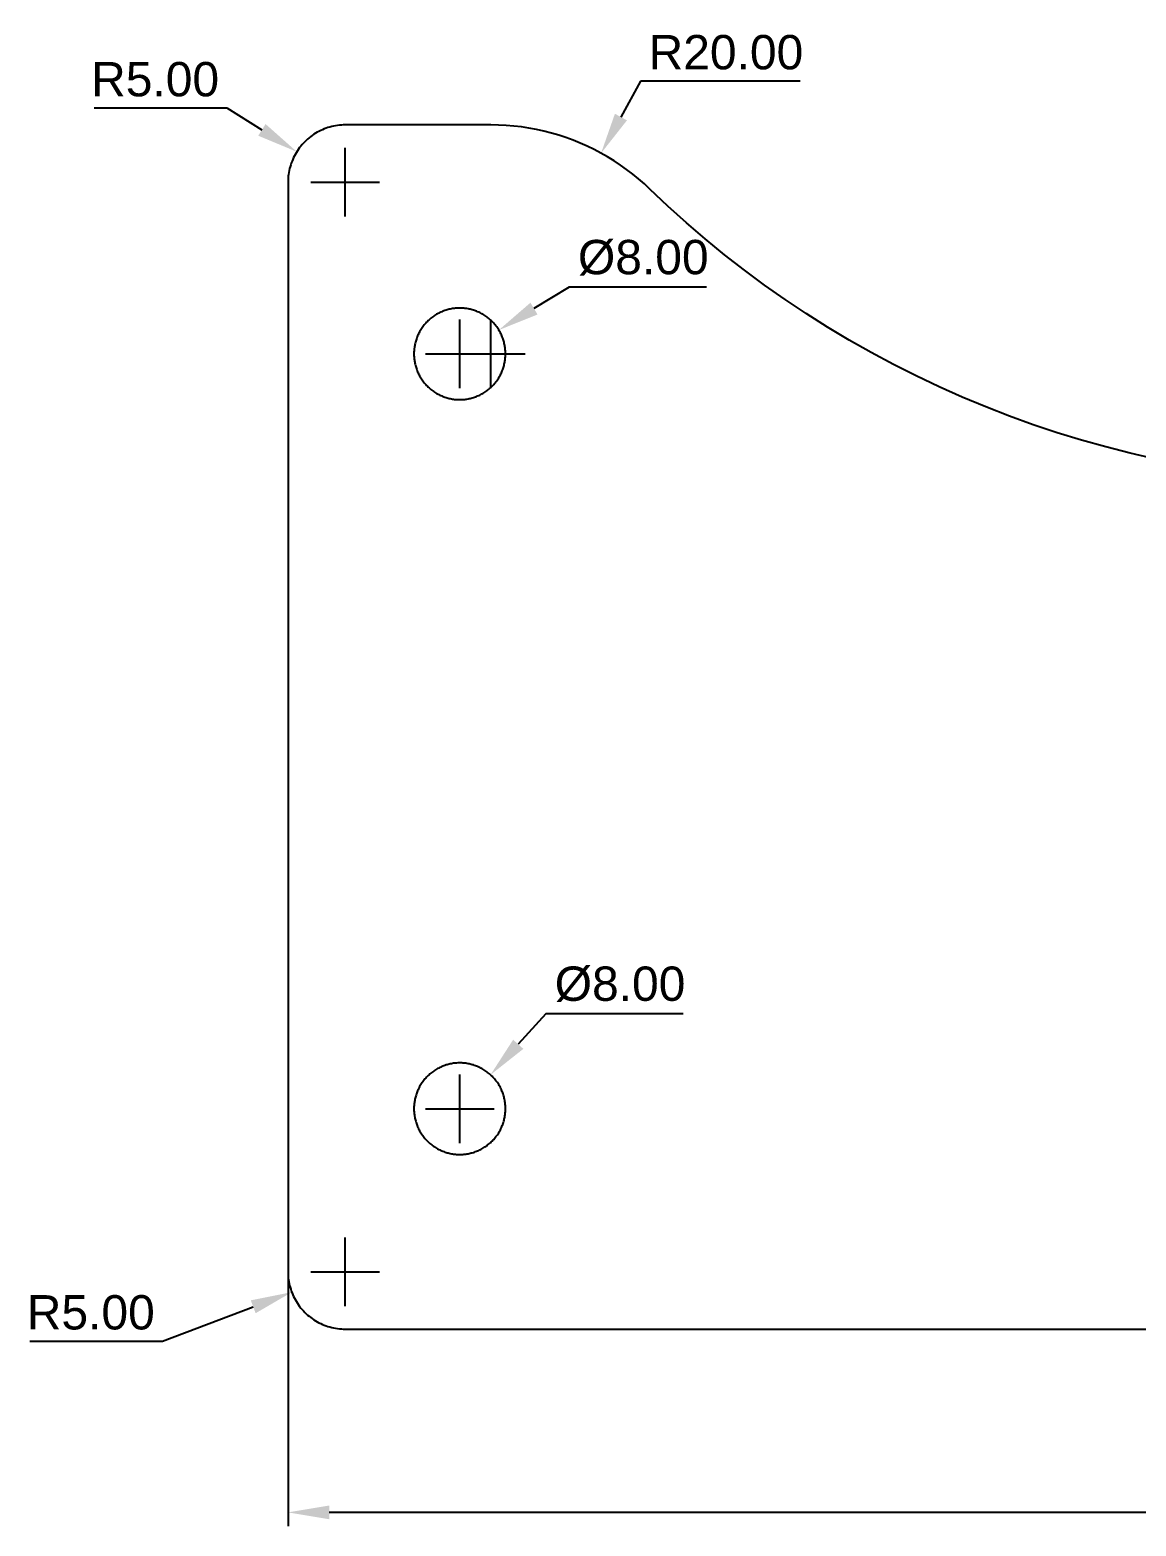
# Model space of a CAD drawing. Header units: millimetres. Extents: x -118 to 123, y -57 to 74.
# Drawn here: x -117.7 to -21, y -56.6 to 74.2 of the extents above; entities that cross this region are included whole.
import ezdxf

# ---------------------------------------------------------------- set-up
doc = ezdxf.new("R2010")
doc.units = ezdxf.units.MM
doc.layers.add('Default', color=18, linetype='Continuous', true_color=0x000000)
doc.styles.add('Arial Regular', font='')
doc.styles.get('Arial Regular').set_extended_font_data('Arial')
doc.dimstyles.new('Millimeter Small', dxfattribs={"dimscale": 1.2, "dimtxt": 2.5, "dimasz": 3, "dimexe": 1, "dimexo": 0.5, "dimgap": 0.8, "dimtad": 1, "dimtoh": 1, "dimzin": 1, "dimdsep": 46, "dimtxsty": 'Arial Regular', "dimcen": 2.5, "dimadec": 1, "dimazin": 1, "dimtfac": 1, "dimtdec": 4, "dimtix": 1, "dimtofl": 0, "dimtmove": 1, "dimatfit": 3, "dimfxl": 1, "dimtolj": 1, "dimtzin": 1, "dimarcsym": 0})

# ---------------------------------------------------------------- blocks, each defined once
blk = doc.blocks.new('*D5')
at = {"layer": 'Default', "color": 0}
for p, q in [((-90.14, -37.35), (-90.14, -31.35)), ((-93.14, -34.35), (-87.14, -34.35))]:
    blk.add_line(p, q, dxfattribs=at)
at = {"layer": 'Default', "color": 0, "lineweight": -2}
for p, q in [((-106.09, -40.39), (-98.18, -37.4)), ((-117.69, -40.39), (-106.09, -40.39))]:
    blk.add_line(p, q, dxfattribs=at)
at = {"layer": 'Default', "color": 0}
blk.add_solid([(-97.97, -37.96), (-98.39, -36.83), (-94.81, -36.12)], dxfattribs=at)
at = {"layer": 'Defpoints', "color": 0}
for p in [(-90.14, -34.35), (-94.81, -36.12)]:
    blk.add_point(p, dxfattribs=at)
at = {"layer": 'Default', "color": 0, "insert": (-112.37, -37.9), "char_height": 3, "attachment_point": 5, "style": 'Arial Regular'}
blk.add_mtext('\\A1;R5.00', dxfattribs=at)
blk = doc.blocks.new('*D6')
at = {"layer": 'Default', "color": 0, "lineweight": -2}
for p, q in [((-112.07, 67.36), (-100.47, 67.36)), ((-100.47, 67.36), (-97.42, 65.44))]:
    blk.add_line(p, q, dxfattribs=at)
at = {"layer": 'Default', "color": 0}
for p, q in [((-90.14, 57.87), (-90.14, 63.87)), ((-93.14, 60.87), (-87.14, 60.87))]:
    blk.add_line(p, q, dxfattribs=at)
blk.add_solid([(-97.74, 64.93), (-97.1, 65.95), (-94.37, 63.53)], dxfattribs=at)
at = {"layer": 'Defpoints', "color": 0}
for p in [(-94.37, 63.53), (-90.14, 60.87)]:
    blk.add_point(p, dxfattribs=at)
at = {"layer": 'Default', "color": 0, "insert": (-106.75, 69.85), "char_height": 3, "attachment_point": 5, "style": 'Arial Regular'}
blk.add_mtext('\\A1;R5.00', dxfattribs=at)
blk = doc.blocks.new('*D7')
at = {"layer": 'Default', "color": 0, "lineweight": -2}
for p, q in [((-64.33, 69.71), (-66.06, 66.56)), ((-50.4, 69.71), (-64.33, 69.71))]:
    blk.add_line(p, q, dxfattribs=at)
at = {"layer": 'Default', "color": 0}
for p, q in [((-77.41, 42.87), (-77.41, 48.87)), ((-80.41, 45.87), (-74.41, 45.87))]:
    blk.add_line(p, q, dxfattribs=at)
blk.add_solid([(-66.58, 66.85), (-65.53, 66.27), (-67.79, 63.4)], dxfattribs=at)
at = {"layer": 'Defpoints', "color": 0}
for p in [(-67.79, 63.4), (-77.41, 45.87)]:
    blk.add_point(p, dxfattribs=at)
at = {"layer": 'Default', "color": 0, "insert": (-56.88, 72.21), "char_height": 3, "attachment_point": 5, "style": 'Arial Regular'}
blk.add_mtext('\\A1;R20.00', dxfattribs=at)
blk = doc.blocks.new('*D11')
at = {"layer": 'Default', "color": 0, "lineweight": -2}
for p, q in [((-70.57, 51.7), (-73.65, 49.83)), ((-58.58, 51.7), (-70.57, 51.7))]:
    blk.add_line(p, q, dxfattribs=at)
at = {"layer": 'Default', "color": 0}
for p, q in [((-80.14, 42.87), (-80.14, 48.87)), ((-83.14, 45.87), (-77.14, 45.87))]:
    blk.add_line(p, q, dxfattribs=at)
blk.add_solid([(-73.96, 50.34), (-73.34, 49.31), (-76.72, 47.95)], dxfattribs=at)
at = {"layer": 'Defpoints', "color": 0}
for p in [(-76.72, 47.95), (-83.55, 43.79)]:
    blk.add_point(p, dxfattribs=at)
at = {"layer": 'Default', "color": 0, "insert": (-64.1, 54.27), "char_height": 3, "attachment_point": 5, "style": 'Arial Regular'}
blk.add_mtext('\\A1;%%c8.00', dxfattribs=at)
blk = doc.blocks.new('*D12')
at = {"layer": 'Default', "color": 0, "lineweight": -2}
for p, q in [((-72.61, -11.8), (-75.03, -14.46)), ((-60.61, -11.8), (-72.61, -11.8))]:
    blk.add_line(p, q, dxfattribs=at)
at = {"layer": 'Default', "color": 0}
for p, q in [((-80.14, -23.09), (-80.14, -17.09)), ((-83.14, -20.09), (-77.14, -20.09))]:
    blk.add_line(p, q, dxfattribs=at)
blk.add_solid([(-75.47, -14.06), (-74.58, -14.86), (-77.45, -17.13)], dxfattribs=at)
at = {"layer": 'Defpoints', "color": 0}
for p in [(-77.45, -17.13), (-82.83, -23.05)]:
    blk.add_point(p, dxfattribs=at)
at = {"layer": 'Default', "color": 0, "insert": (-66.13, -9.22), "char_height": 3, "attachment_point": 5, "style": 'Arial Regular'}
blk.add_mtext('\\A1;%%c8.00', dxfattribs=at)
blk = doc.blocks.new('*D15')
at = {"layer": 'Default', "color": 0, "lineweight": -2}
for p, q in [((-95.14, -34.95), (-95.14, -56.56)), ((94.86, -34.95), (94.86, -56.56)), ((91.26, -55.36), (-91.54, -55.36))]:
    blk.add_line(p, q, dxfattribs=at)
at = {"layer": 'Default', "color": 0}
for points in [[(-91.54, -54.76), (-91.54, -55.96), (-95.14, -55.36)], [(91.26, -55.96), (91.26, -54.76), (94.86, -55.36)]]:
    blk.add_solid(points, dxfattribs=at)
at = {"layer": 'Defpoints', "color": 0}
for p in [(-95.14, -34.35), (94.86, -34.35), (-95.14, -55.36)]:
    blk.add_point(p, dxfattribs=at)
at = {"layer": 'Default', "color": 0, "insert": (-0.14, -52.87), "char_height": 3, "attachment_point": 5, "style": 'Arial Regular'}
blk.add_mtext('\\A1;190.00', dxfattribs=at)

msp = doc.modelspace()

# ---------------------------------------------------------------- linework, layer by layer
at = {"layer": 'Default'}
for points in [[(-90.138, 65.871), (-90.309, 65.868), (-90.479, 65.859), (-90.649, 65.845), (-90.819, 65.824), (-90.988, 65.798), (-91.155, 65.766), (-91.322, 65.729), (-91.487, 65.685), (-91.651, 65.637), (-91.813, 65.582), (-91.972, 65.522), (-92.13, 65.457), (-92.286, 65.386), (-92.438, 65.31), (-92.589, 65.229), (-92.736, 65.143), (-92.88, 65.052), (-93.022, 64.956), (-93.159, 64.855), (-93.294, 64.749), (-93.424, 64.639), (-93.551, 64.525), (-93.674, 64.406), (-93.792, 64.284), (-93.907, 64.157), (-94.017, 64.026), (-94.122, 63.892), (-94.223, 63.754), (-94.319, 63.613), (-94.41, 63.469), (-94.496, 63.321), (-94.578, 63.171), (-94.654, 63.018), (-94.724, 62.863), (-94.79, 62.705), (-94.849, 62.545), (-94.904, 62.383), (-94.953, 62.22), (-94.996, 62.055), (-95.034, 61.888), (-95.065, 61.72), (-95.092, 61.552), (-95.112, 61.382), (-95.126, 61.212), (-95.135, 61.041), (-95.138, 60.871)], [(-77.413, 65.871), (-90.138, 65.871)], [(-63.518, 60.256), (-64.006, 60.712), (-64.509, 61.151), (-65.027, 61.573), (-65.558, 61.978), (-66.102, 62.365), (-66.659, 62.733), (-67.228, 63.083), (-67.809, 63.414), (-68.4, 63.725), (-69.001, 64.016), (-69.612, 64.286), (-70.231, 64.536), (-70.858, 64.766), (-71.493, 64.974), (-72.134, 65.161), (-72.781, 65.327), (-73.433, 65.471), (-74.09, 65.593), (-74.75, 65.693), (-75.413, 65.77), (-76.079, 65.826), (-76.746, 65.86), (-77.413, 65.871)], [(-95.138, 60.871), (-95.138, -34.347)], [(-19.427, 36.706), (-21.567, 37.196), (-23.7, 37.739), (-25.823, 38.334), (-27.935, 38.981), (-30.033, 39.681), (-32.116, 40.432), (-34.182, 41.234), (-36.229, 42.086), (-38.255, 42.988), (-40.259, 43.94), (-42.238, 44.939), (-44.191, 45.985), (-46.116, 47.077), (-48.012, 48.214), (-49.877, 49.395), (-51.709, 50.619), (-53.508, 51.884), (-55.271, 53.188), (-56.998, 54.531), (-58.687, 55.911), (-60.338, 57.326), (-61.949, 58.775), (-63.518, 60.256)], [(-95.138, -34.347), (-95.135, -34.518), (-95.126, -34.689), (-95.112, -34.859), (-95.092, -35.028), (-95.065, -35.197), (-95.034, -35.365), (-94.996, -35.531), (-94.953, -35.696), (-94.904, -35.86), (-94.849, -36.022), (-94.79, -36.182), (-94.724, -36.339), (-94.654, -36.495), (-94.578, -36.648), (-94.496, -36.798), (-94.41, -36.945), (-94.319, -37.09), (-94.223, -37.231), (-94.122, -37.369), (-94.017, -37.503), (-93.907, -37.633), (-93.792, -37.76), (-93.674, -37.883), (-93.551, -38.002), (-93.424, -38.116), (-93.294, -38.226), (-93.159, -38.331), (-93.022, -38.432), (-92.88, -38.528), (-92.736, -38.619), (-92.589, -38.706), (-92.438, -38.787), (-92.286, -38.863), (-92.13, -38.933), (-91.972, -38.999), (-91.813, -39.059), (-91.651, -39.113), (-91.487, -39.162), (-91.322, -39.205), (-91.155, -39.243), (-90.988, -39.275), (-90.819, -39.301), (-90.649, -39.321), (-90.479, -39.336), (-90.309, -39.344), (-90.138, -39.347)], [(-90.138, -39.347), (89.862, -39.347)]]:
    msp.add_lwpolyline(points, dxfattribs=at)
for points in [[(-76.138, 45.871), (-76.139, 45.96), (-76.142, 46.049), (-76.147, 46.139), (-76.154, 46.23), (-76.164, 46.322), (-76.175, 46.414), (-76.189, 46.506), (-76.205, 46.599), (-76.223, 46.692), (-76.244, 46.785), (-76.267, 46.878), (-76.293, 46.971), (-76.32, 47.065), (-76.351, 47.158), (-76.384, 47.251), (-76.419, 47.343), (-76.457, 47.435), (-76.497, 47.527), (-76.54, 47.618), (-76.585, 47.708), (-76.633, 47.797), (-76.683, 47.886), (-76.735, 47.973), (-76.79, 48.06), (-76.847, 48.145), (-76.907, 48.229), (-76.969, 48.311), (-77.033, 48.392), (-77.099, 48.471), (-77.167, 48.549), (-77.237, 48.625), (-77.31, 48.699), (-77.384, 48.771), (-77.46, 48.842), (-77.538, 48.91), (-77.617, 48.976), (-77.698, 49.04), (-77.78, 49.102), (-77.864, 49.162), (-77.949, 49.219), (-78.036, 49.274), (-78.123, 49.326), (-78.212, 49.376), (-78.301, 49.424), (-78.391, 49.469), (-78.482, 49.512), (-78.574, 49.552), (-78.666, 49.59), (-78.758, 49.625), (-78.851, 49.658), (-78.944, 49.688), (-79.038, 49.716), (-79.131, 49.742), (-79.224, 49.765), (-79.317, 49.786), (-79.41, 49.804), (-79.503, 49.82), (-79.595, 49.834), (-79.687, 49.845), (-79.779, 49.855), (-79.87, 49.862), (-79.96, 49.867), (-80.049, 49.87), (-80.138, 49.871), (-80.227, 49.87), (-80.316, 49.867), (-80.407, 49.862), (-80.498, 49.855), (-80.589, 49.845), (-80.681, 49.834), (-80.773, 49.82), (-80.866, 49.804), (-80.959, 49.786), (-81.052, 49.765), (-81.145, 49.742), (-81.239, 49.716), (-81.332, 49.688), (-81.425, 49.658), (-81.518, 49.625), (-81.611, 49.59), (-81.703, 49.552), (-81.794, 49.512), (-81.885, 49.469), (-81.975, 49.424), (-82.065, 49.376), (-82.153, 49.326), (-82.241, 49.274), (-82.327, 49.219), (-82.412, 49.162), (-82.496, 49.102), (-82.578, 49.04), (-82.659, 48.976), (-82.739, 48.91), (-82.816, 48.842), (-82.892, 48.771), (-82.967, 48.699), (-83.039, 48.625), (-83.109, 48.549), (-83.177, 48.471), (-83.244, 48.392), (-83.308, 48.311), (-83.369, 48.229), (-83.429, 48.145), (-83.486, 48.06), (-83.541, 47.973), (-83.594, 47.886), (-83.644, 47.797), (-83.691, 47.708), (-83.736, 47.618), (-83.779, 47.527), (-83.819, 47.435), (-83.857, 47.343), (-83.893, 47.251), (-83.925, 47.158), (-83.956, 47.065), (-83.984, 46.971), (-84.009, 46.878), (-84.032, 46.785), (-84.053, 46.692), (-84.071, 46.599), (-84.087, 46.506), (-84.101, 46.414), (-84.113, 46.322), (-84.122, 46.23), (-84.129, 46.139), (-84.134, 46.049), (-84.137, 45.96), (-84.138, 45.871), (-84.137, 45.782), (-84.134, 45.692), (-84.129, 45.602), (-84.122, 45.511), (-84.113, 45.42), (-84.101, 45.328), (-84.087, 45.236), (-84.071, 45.143), (-84.053, 45.05), (-84.032, 44.957), (-84.009, 44.863), (-83.984, 44.77), (-83.956, 44.677), (-83.925, 44.584), (-83.893, 44.491), (-83.857, 44.398), (-83.819, 44.306), (-83.779, 44.215), (-83.736, 44.124), (-83.691, 44.034), (-83.644, 43.944), (-83.594, 43.856), (-83.541, 43.768), (-83.486, 43.682), (-83.429, 43.597), (-83.369, 43.513), (-83.308, 43.431), (-83.244, 43.35), (-83.177, 43.27), (-83.109, 43.192), (-83.039, 43.117), (-82.967, 43.042), (-82.892, 42.97), (-82.816, 42.9), (-82.739, 42.832), (-82.659, 42.765), (-82.578, 42.701), (-82.496, 42.64), (-82.412, 42.58), (-82.327, 42.523), (-82.241, 42.468), (-82.153, 42.415), (-82.065, 42.365), (-81.975, 42.318), (-81.885, 42.272), (-81.794, 42.23), (-81.703, 42.189), (-81.611, 42.152), (-81.518, 42.116), (-81.425, 42.083), (-81.332, 42.053), (-81.239, 42.025), (-81.145, 42), (-81.052, 41.977), (-80.959, 41.956), (-80.866, 41.938), (-80.773, 41.922), (-80.681, 41.908), (-80.589, 41.896), (-80.498, 41.887), (-80.407, 41.88), (-80.316, 41.875), (-80.227, 41.872), (-80.138, 41.871), (-80.049, 41.872), (-79.96, 41.875), (-79.87, 41.88), (-79.779, 41.887), (-79.687, 41.896), (-79.595, 41.908), (-79.503, 41.922), (-79.41, 41.938), (-79.317, 41.956), (-79.224, 41.977), (-79.131, 42), (-79.038, 42.025), (-78.944, 42.053), (-78.851, 42.083), (-78.758, 42.116), (-78.666, 42.152), (-78.574, 42.189), (-78.482, 42.23), (-78.391, 42.272), (-78.301, 42.318), (-78.212, 42.365), (-78.123, 42.415), (-78.036, 42.468), (-77.949, 42.523), (-77.864, 42.58), (-77.78, 42.64), (-77.698, 42.701), (-77.617, 42.765), (-77.538, 42.832), (-77.46, 42.9), (-77.384, 42.97), (-77.31, 43.042), (-77.237, 43.117), (-77.167, 43.192), (-77.099, 43.27), (-77.033, 43.35), (-76.969, 43.431), (-76.907, 43.513), (-76.847, 43.597), (-76.79, 43.682), (-76.735, 43.768), (-76.683, 43.856), (-76.633, 43.944), (-76.585, 44.034), (-76.54, 44.124), (-76.497, 44.215), (-76.457, 44.306), (-76.419, 44.398), (-76.384, 44.491), (-76.351, 44.584), (-76.32, 44.677), (-76.293, 44.77), (-76.267, 44.863), (-76.244, 44.957), (-76.223, 45.05), (-76.205, 45.143), (-76.189, 45.236), (-76.175, 45.328), (-76.164, 45.42), (-76.154, 45.511), (-76.147, 45.602), (-76.142, 45.692), (-76.139, 45.782)], [(-76.138, -20.086), (-76.139, -19.998), (-76.142, -19.908), (-76.147, -19.818), (-76.154, -19.727), (-76.164, -19.635), (-76.175, -19.544), (-76.189, -19.451), (-76.205, -19.358), (-76.223, -19.265), (-76.244, -19.172), (-76.267, -19.079), (-76.293, -18.986), (-76.32, -18.892), (-76.351, -18.799), (-76.384, -18.706), (-76.419, -18.614), (-76.457, -18.522), (-76.497, -18.43), (-76.54, -18.339), (-76.585, -18.249), (-76.633, -18.16), (-76.683, -18.071), (-76.735, -17.984), (-76.79, -17.897), (-76.847, -17.812), (-76.907, -17.728), (-76.969, -17.646), (-77.033, -17.565), (-77.099, -17.486), (-77.167, -17.408), (-77.237, -17.332), (-77.31, -17.258), (-77.384, -17.186), (-77.46, -17.115), (-77.538, -17.047), (-77.617, -16.981), (-77.698, -16.917), (-77.78, -16.855), (-77.864, -16.796), (-77.949, -16.738), (-78.036, -16.683), (-78.123, -16.631), (-78.212, -16.581), (-78.301, -16.533), (-78.391, -16.488), (-78.482, -16.445), (-78.574, -16.405), (-78.666, -16.367), (-78.758, -16.332), (-78.851, -16.299), (-78.944, -16.269), (-79.038, -16.241), (-79.131, -16.215), (-79.224, -16.192), (-79.317, -16.171), (-79.41, -16.153), (-79.503, -16.137), (-79.595, -16.123), (-79.687, -16.112), (-79.779, -16.102), (-79.87, -16.095), (-79.96, -16.09), (-80.049, -16.087), (-80.138, -16.086), (-80.227, -16.087), (-80.316, -16.09), (-80.407, -16.095), (-80.498, -16.102), (-80.589, -16.112), (-80.681, -16.123), (-80.773, -16.137), (-80.866, -16.153), (-80.959, -16.171), (-81.052, -16.192), (-81.145, -16.215), (-81.239, -16.241), (-81.332, -16.269), (-81.425, -16.299), (-81.518, -16.332), (-81.611, -16.367), (-81.703, -16.405), (-81.794, -16.445), (-81.885, -16.488), (-81.975, -16.533), (-82.065, -16.581), (-82.153, -16.631), (-82.241, -16.683), (-82.327, -16.738), (-82.412, -16.796), (-82.496, -16.855), (-82.578, -16.917), (-82.659, -16.981), (-82.739, -17.047), (-82.816, -17.115), (-82.892, -17.186), (-82.967, -17.258), (-83.039, -17.332), (-83.109, -17.408), (-83.177, -17.486), (-83.244, -17.565), (-83.308, -17.646), (-83.369, -17.728), (-83.429, -17.812), (-83.486, -17.897), (-83.541, -17.984), (-83.594, -18.071), (-83.644, -18.16), (-83.691, -18.249), (-83.736, -18.339), (-83.779, -18.43), (-83.819, -18.522), (-83.857, -18.614), (-83.893, -18.706), (-83.925, -18.799), (-83.956, -18.892), (-83.984, -18.986), (-84.009, -19.079), (-84.032, -19.172), (-84.053, -19.265), (-84.071, -19.358), (-84.087, -19.451), (-84.101, -19.544), (-84.113, -19.635), (-84.122, -19.727), (-84.129, -19.818), (-84.134, -19.908), (-84.137, -19.998), (-84.138, -20.086), (-84.137, -20.175), (-84.134, -20.265), (-84.129, -20.355), (-84.122, -20.446), (-84.113, -20.537), (-84.101, -20.629), (-84.087, -20.721), (-84.071, -20.814), (-84.053, -20.907), (-84.032, -21), (-84.009, -21.094), (-83.984, -21.187), (-83.956, -21.28), (-83.925, -21.373), (-83.893, -21.466), (-83.857, -21.559), (-83.819, -21.651), (-83.779, -21.742), (-83.736, -21.833), (-83.691, -21.923), (-83.644, -22.013), (-83.594, -22.101), (-83.541, -22.189), (-83.486, -22.275), (-83.429, -22.36), (-83.369, -22.444), (-83.308, -22.527), (-83.244, -22.607), (-83.177, -22.687), (-83.109, -22.765), (-83.039, -22.841), (-82.967, -22.915), (-82.892, -22.987), (-82.816, -23.057), (-82.739, -23.126), (-82.659, -23.192), (-82.578, -23.256), (-82.496, -23.318), (-82.412, -23.377), (-82.327, -23.434), (-82.241, -23.489), (-82.153, -23.542), (-82.065, -23.592), (-81.975, -23.639), (-81.885, -23.685), (-81.794, -23.727), (-81.703, -23.768), (-81.611, -23.805), (-81.518, -23.841), (-81.425, -23.874), (-81.332, -23.904), (-81.239, -23.932), (-81.145, -23.957), (-81.052, -23.98), (-80.959, -24.001), (-80.866, -24.02), (-80.773, -24.036), (-80.681, -24.049), (-80.589, -24.061), (-80.498, -24.07), (-80.407, -24.077), (-80.316, -24.082), (-80.227, -24.085), (-80.138, -24.086), (-80.049, -24.085), (-79.96, -24.082), (-79.87, -24.077), (-79.779, -24.07), (-79.687, -24.061), (-79.595, -24.049), (-79.503, -24.036), (-79.41, -24.02), (-79.317, -24.001), (-79.224, -23.98), (-79.131, -23.957), (-79.038, -23.932), (-78.944, -23.904), (-78.851, -23.874), (-78.758, -23.841), (-78.666, -23.805), (-78.574, -23.768), (-78.482, -23.727), (-78.391, -23.685), (-78.301, -23.639), (-78.212, -23.592), (-78.123, -23.542), (-78.036, -23.489), (-77.949, -23.434), (-77.864, -23.377), (-77.78, -23.318), (-77.698, -23.256), (-77.617, -23.192), (-77.538, -23.126), (-77.46, -23.057), (-77.384, -22.987), (-77.31, -22.915), (-77.237, -22.841), (-77.167, -22.765), (-77.099, -22.687), (-77.033, -22.607), (-76.969, -22.527), (-76.907, -22.444), (-76.847, -22.36), (-76.79, -22.275), (-76.735, -22.189), (-76.683, -22.101), (-76.633, -22.013), (-76.585, -21.923), (-76.54, -21.833), (-76.497, -21.742), (-76.457, -21.651), (-76.419, -21.559), (-76.384, -21.466), (-76.351, -21.373), (-76.32, -21.28), (-76.293, -21.187), (-76.267, -21.094), (-76.244, -21), (-76.223, -20.907), (-76.205, -20.814), (-76.189, -20.721), (-76.175, -20.629), (-76.164, -20.537), (-76.154, -20.446), (-76.147, -20.355), (-76.142, -20.265), (-76.139, -20.175)]]:
    msp.add_lwpolyline(points, close=True, dxfattribs=at)

# ---------------------------------------------------------------- dimensions: what is measured, and where the dimension line sits
for center, mpoint, picture, middle in [((-77.413, 45.871, -66.055), (-67.79, 63.403, -66.055), '*D7', (-64.325, 69.715, -66.055)), ((-90.138, 60.871, -66.055), (-94.373, 63.529, -66.055), '*D6', (-100.471, 67.357, -66.055)), ((-90.138, -34.347, -66.055), (-94.813, -36.12, -66.055), '*D5', (-106.086, -40.393, -66.055))]:
    dim = msp.add_radius_dim(center=center, mpoint=mpoint, dimstyle='Millimeter Small', override={"dimscale": 1.2, "dimasz": 3, "dimtad": 1, "dimtih": 0, "dimtoh": 1, "dimlfac": 1, "dimtxsty": 'Arial Regular', "dimsah": 0}, dxfattribs=at)
    dim.commit()
    dim.dimension.update_dxf_attribs({"geometry": picture, "text_midpoint": middle, "dimtype": 164})
for p1, p2, picture, middle in [((-83.554, 43.79, -66.055), (-76.722, 47.952, -66.055), '*D11', (-70.574, 51.698, -66.055)), ((-82.828, -23.047, -66.055), (-77.448, -17.126, -66.055), '*D12', (-72.607, -11.797, -66.055))]:
    dim = msp.add_diameter_dim_2p(p1=p1, p2=p2, dimstyle='Millimeter Small', override={"dimscale": 1.2, "dimasz": 3, "dimtad": 1, "dimtih": 0, "dimtoh": 1, "dimlfac": 1, "dimtxsty": 'Arial Regular', "dimsah": 0}, dxfattribs=at)
    dim.commit()
    dim.dimension.update_dxf_attribs({"geometry": picture, "text_midpoint": middle, "dimtype": 163})
dim = msp.add_linear_dim(base=(-95.138, -55.358, -66.055), p1=(94.862, -34.347, -66.055), p2=(-95.138, -34.347, -66.055), dimstyle='Millimeter Small', override={"dimscale": 1.2, "dimtxt": 2.5, "dimasz": 3, "dimexe": 1, "dimexo": 0.5, "dimgap": 0.8, "dimtad": 1, "dimtih": 0, "dimtoh": 0, "dimdec": 2, "dimzin": 1, "dimtxsty": 'Arial Regular', "dimsah": 0, "dimcen": 2.5, "dimadec": 1, "dimazin": 1, "dimtix": 0, "dimtmove": 0, "dimtzin": 1}, dxfattribs=at)
dim.commit()
dim.dimension.update_dxf_attribs({"geometry": '*D15', "text_midpoint": (-0.138, -52.866, -66.055)})

doc.saveas('drawing.dxf')
